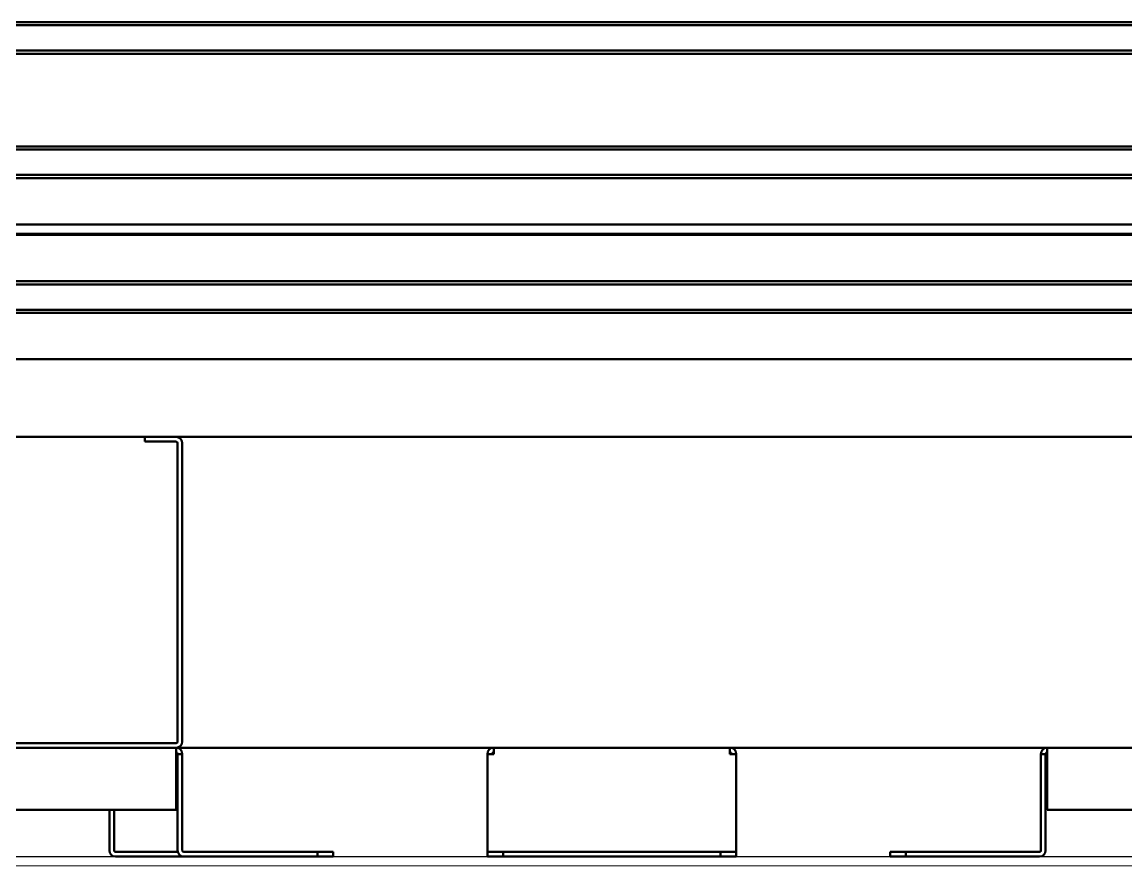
# Model space of a CAD drawing. Header units: millimetres. Extents: x 845401 to 948039, y 511594 to 550263.
# Drawn here: x 913357.2 to 913712.2, y 544183.8 to 544455.3 of the extents above; entities that cross this region are included whole.
import ezdxf

# ---------------------------------------------------------------- set-up
doc = ezdxf.new("R2010")
doc.units = ezdxf.units.MM
doc.layers.add('A-剖-0.10mm.......SECT-L01', color=255, linetype='Continuous', lineweight=18)
doc.layers.add('可见 (ISO)', color=7, linetype='Continuous', lineweight=50)

# ---------------------------------------------------------------- blocks, each defined once
blk = doc.blocks.new('A$C2A4E01FC')
at = {"color": 251}
blk.add_line((224.5, 161.95), (5614.5, 161.95), dxfattribs=at)
at = {"layer": '可见 (ISO)', "color": 251}
for p, q in [((1587.5, 430.45), (767.5, 430.45)), ((1587.5, 429.45), (767.5, 429.45)), ((1587.5, 421.25), (767.5, 421.25)), ((1587.5, 420.25), (767.5, 420.25)), ((1587.5, 390.45), (767.5, 390.45)), ((1587.5, 389.45), (767.5, 389.45)), ((1587.5, 381.25), (767.5, 381.25)), ((1587.5, 380.25), (767.5, 380.25)), ((1429.15, 365.35), (925.85, 365.35)), ((935.5, 362.35), (1419.5, 362.35)), ((3156.5, 361.95), (612.5, 361.95)), ((3234.5, 347.05), (534.5, 347.05)), ((3234.5, 346.05), (534.5, 346.05)), ((3234.5, 337.85), (534.5, 337.85)), ((3234.5, 336.85), (534.5, 336.85)), ((3234.5, 321.95), (534.5, 321.95)), ((964.01, 296.95), (1040.01, 296.95)), ((1040.01, 296.95), (1050.01, 296.95)), ((1040.01, 296.95), (1040.01, 295.45)), ((1040.01, 295.45), (1050.01, 295.45)), ((1050.01, 296.95), (3234.5, 296.95)), ((1050.51, 294.95), (1050.51, 198.95)), ((1052.01, 294.95), (1052.01, 198.95)), ((1050.01, 198.45), (954.01, 198.45)), ((1050.01, 196.95), (954.01, 196.95)), ((1050.01, 196.95), (3233.5, 196.95)), ((1050.01, 194.95), (1050.01, 196.95)), ((1152.17, 194.95), (1152.17, 196.95)), ((1152.17, 196.95), (1228.17, 196.95)), ((1228.17, 196.95), (1228.17, 194.95)), ((1330.19, 196.95), (1330.19, 194.95)), ((1050.01, 194.95), (1050.01, 176.95)), ((1050.51, 194.95), (1050.51, 163.95)), ((1052.01, 194.95), (1050.51, 194.95)), ((1052.01, 194.95), (1052.01, 163.95)), ((1150.17, 163.95), (1150.17, 194.95)), ((1150.17, 194.95), (1152.17, 194.95)), ((1228.17, 194.95), (1230.17, 194.95)), ((1230.17, 163.95), (1230.17, 194.95)), ((1328.19, 194.95), (1328.19, 163.95)), ((1329.69, 194.95), (1328.19, 194.95)), ((1329.69, 163.95), (1329.69, 194.95)), ((1330.19, 176.95), (1330.19, 194.95)), ((1050.01, 176.95), (954.01, 176.95)), ((1028.58, 176.95), (1028.58, 163.95)), ((1030.08, 163.95), (1030.08, 176.95)), ((1426.19, 176.95), (1330.19, 176.95)), ((1050.57, 163.45), (1030.58, 163.45)), ((1052.51, 163.45), (1095.51, 163.45)), ((1100.51, 163.45), (1095.51, 163.45)), ((1095.51, 163.45), (1095.51, 161.95)), ((1100.51, 161.95), (1100.51, 163.45)), ((1150.17, 163.45), (1150.17, 163.95)), ((1155.17, 163.45), (1150.17, 163.45)), ((1150.17, 163.45), (1150.17, 161.95)), ((1155.17, 161.95), (1155.17, 163.45)), ((1225.17, 163.45), (1155.17, 163.45)), ((1225.17, 163.45), (1225.17, 161.95)), ((1230.17, 163.45), (1225.17, 163.45)), ((1230.17, 163.45), (1230.17, 163.95)), ((1230.17, 161.95), (1230.17, 163.45)), ((1279.69, 163.45), (1279.69, 161.95)), ((1284.69, 163.45), (1279.69, 163.45)), ((1284.69, 161.95), (1284.69, 163.45)), ((1327.69, 163.45), (1284.69, 163.45)), ((1030.58, 161.95), (1052.51, 161.95)), ((1052.51, 161.95), (1095.51, 161.95)), ((1095.51, 161.95), (1100.51, 161.95)), ((1150.17, 161.95), (1155.17, 161.95)), ((1155.17, 161.95), (1225.17, 161.95)), ((1225.17, 161.95), (1230.17, 161.95)), ((1279.69, 161.95), (1284.69, 161.95)), ((1284.69, 161.95), (1327.69, 161.95))]:
    blk.add_line(p, q, dxfattribs=at)
for centre, radius, start, end in [((1050.01, 294.95), 2, 0, 90), ((1050.01, 294.95), 0.5, 0, 90), ((1050.01, 198.95), 2, 270, 0), ((1050.01, 198.95), 0.5, 270, 0), ((1050.01, 194.95), 2, 0, 90), ((1050.01, 194.95), 0.5, 0, 90), ((1152.17, 194.95), 2, 90, 180), ((1152.17, 194.95), 0.5, 90, 180), ((1228.17, 194.95), 2, 0, 90), ((1228.17, 194.95), 0.5, 0, 90), ((1330.19, 194.95), 2, 90, 180), ((1330.19, 194.95), 0.5, 90, 180), ((1030.58, 163.95), 2, 180, 270), ((1030.58, 163.95), 0.5, 180, 270), ((1052.51, 163.95), 2, 180, 270), ((1052.51, 163.95), 0.5, 180, 270), ((1327.69, 163.95), 0.5, 270, 0), ((1327.69, 163.95), 2, 270, 0)]:
    blk.add_arc(centre, radius, start, end, dxfattribs=at)

msp = doc.modelspace()

# ---------------------------------------------------------------- linework, layer by layer
at = {"layer": 'A-剖-0.10mm.......SECT-L01', "color": 6}
msp.add_line((894760.27, 544183.82, -0.13), (934283.3, 544183.82, -0.13), dxfattribs=at)

# ---------------------------------------------------------------- block references
msp.add_blockref('A$C2A4E01FC', (912356.69, 544024.87))

doc.saveas('drawing.dxf')
